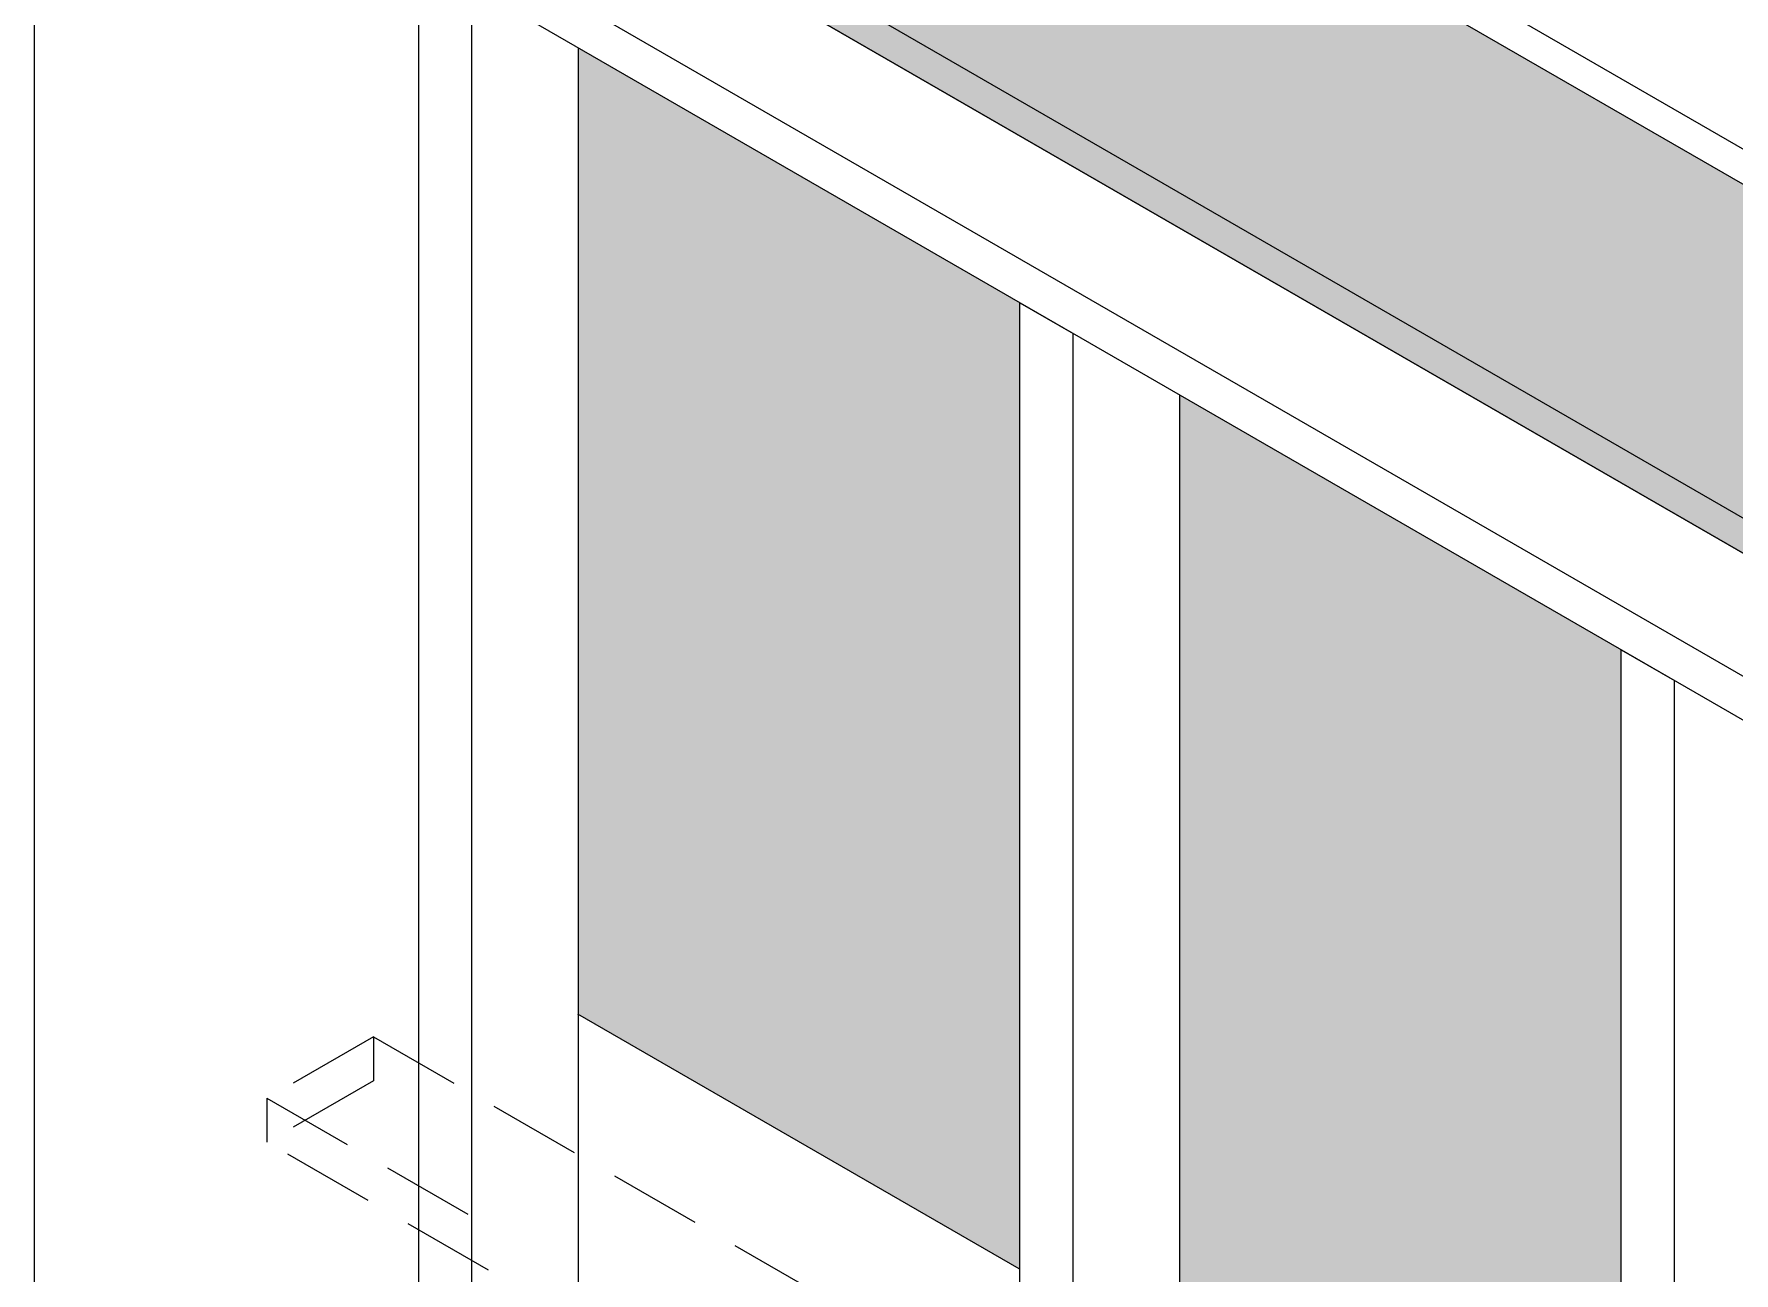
# Model space of a CAD drawing. Extents: x -20676 to 4767, y -817 to 13976.
# Drawn here: x -15851.4 to -15735, y 8027.1 to 8112 of the extents above; entities that cross this region are included whole.
import ezdxf

# ---------------------------------------------------------------- set-up
doc = ezdxf.new("R2010")
doc.units = 0
doc.linetypes.add('CABLIN', pattern=[0.35, 0.25, -0.1])
doc.linetypes.add('HIDDEN', pattern=[9.524999999999995, 6.349999999999998, -3.174999999999998])
doc.layers.get('0').update_dxf_attribs({"lineweight": 13})
for name, color, linetype, lineweight in [('Demarcação 1', 252, 'Continuous', 9), ('Demarcação 2', 254, 'Continuous', 9), ('Hachura', 251, 'CABLIN', 9), ('MADEIRA', 3, 'Continuous', 13)]:
    doc.layers.add(name, color=color, linetype=linetype, lineweight=lineweight)
doc.styles.add('MB_C02', font='arial.ttf', dxfattribs={"height": 2})
doc.styles.add('MB_C03', font='arial.ttf', dxfattribs={"height": 2.5})
doc.styles.add('MB_C04', font='arial.ttf', dxfattribs={"height": 6})

# ---------------------------------------------------------------- blocks, each defined once
blk = doc.blocks.new('A$Ceb89ac90')
at = {"color": 1}
blk.add_lwpolyline([(70, 1169.938422038981), (70, 179.9384220389809), (1455.020408163266, 179.9384220389809), (1455.020408163266, 1169.93842203898)], close=True, dxfattribs=at)
at = {"color": 5}
for tag, p, height, style in [('REV_05', (1103.143923868443, 338.079376210444), 10.10204081632653, 'MB_C02'), ('DATA_REV_05', (1151.535664655672, 337.9105314332936), 10.10204081632653, 'MB_C02'), ('INFO_REV_05', (1228.12406670913, 337.9105314332936), 10.10204081632653, 'MB_C02'), ('CLIENTE', (449.7281316823537, 328.8349974580518), 12.62755102040816, 'MB_C03'), ('FASE', (924.5710517627467, 320.4624822017494), 10.10204081632653, 'MB_C02'), ('REV_04', (1103.143923868443, 312.8242741696277), 10.10204081632653, 'MB_C02'), ('DATA_REV_04', (1151.535664655672, 312.6554293924773), 10.10204081632653, 'MB_C02'), ('INFO_REV_04', (1228.12406670913, 312.6554293924773), 10.10204081632653, 'MB_C02'), ('REV_03', (1103.143923868443, 287.5691721288114), 10.10204081632653, 'MB_C02'), ('DATA_REV_03', (1151.535664655672, 287.400327351661), 10.10204081632653, 'MB_C02'), ('INFO_REV_03', (1228.12406670913, 287.400327351661), 10.10204081632653, 'MB_C02'), ('PROJETISTA', (767.9894191096864, 285.1053393446065), 10.10204081632653, 'MB_C02'), ('DATA', (924.5710517627467, 285.1053393446065), 10.10204081632653, 'MB_C02'), ('OBRA', (449.7281316823537, 273.3402734001044), 12.62755102040816, 'MB_C03'), ('REV_02', (1103.143923868443, 262.314070087995), 10.10204081632653, 'MB_C02'), ('DATA_REV_02', (1151.535664655672, 262.1452253108446), 10.10204081632653, 'MB_C02'), ('INFO_REV_02', (1228.12406670913, 262.1452253108446), 10.10204081632653, 'MB_C02'), ('ESC', (924.5710517627467, 251.7645628765623), 10.10204081632653, 'MB_C02'), ('COR', (1010.474027549844, 251.7645628765623), 10.10204081632653, 'MB_C02'), ('REV_01', (1103.143923868443, 237.0589680471787), 10.10204081632653, 'MB_C02'), ('DATA_REV_01', (1151.535664655672, 236.8901232700283), 10.10204081632653, 'MB_C02'), ('INFO_REV_01', (1228.12406670913, 236.8901232700283), 10.10204081632653, 'MB_C02'), ('PAVIMENTO', (449.7281316823537, 215.2979856797008), 12.62755102040816, 'MB_C03'), ('FL', (1018.091363710597, 194.6819847951756), 30.30612244897959, 'MB_C04'), ('EMISSÃO_INICIAL', (1228.12406670913, 211.6350212292119), 10.10204081632653, 'MB_C02'), ('REV_00', (1103.143923868443, 211.8038660063624), 10.10204081632653, 'MB_C02'), ('DATA_REV_00', (1151.535664655672, 211.6350212292119), 10.10204081632653, 'MB_C02'), ('REV', (944.1037562522579, 205.0337457898952), 12.62755102040816, 'MB_C03')]:
    blk.add_attdef(tag, p, '', height=height, dxfattribs=dict(at, style=style))
at = {"color": 6, "style": 'MB_C02'}
for tag, p in [('ENDEREÇO_CLIENTE', (449.7281316823537, 307.8317207029119)), ('ENDEREÇO_OBRA', (449.7281316823537, 252.6915491728667)), ('TIPO_DE_PROJETO', (449.7281316823537, 192.2832322929729))]:
    blk.add_attdef(tag, p, '', height=10.10204081632653, dxfattribs=at)

msp = doc.modelspace()

# ---------------------------------------------------------------- hatches: boundary and pattern name
at = {"layer": 'Demarcação 1'}
msp.add_hatch(color=256, dxfattribs=at).paths.add_polyline_path([(-15795.86069352516, 8137.220278342676), (-15795.86069352516, 8114.350372410161), (-15631.68004487536, 8019.560630716413), (-15631.68004487536, 7970.209781072643), (-15611.87412535567, 7958.774828106443), (-15611.87412535567, 8030.995583682628)])
h = msp.add_hatch(color=256, dxfattribs=at)
h.dxf.hatch_style = 1
h.paths.add_polyline_path([(-15649.40113076136, 8027.384545903858), (-15633.76487850886, 8018.356951456808), (-15631.68004487536, 8019.560630716413), (-15815.66661304508, 8125.785325376464), (-15817.7514466787, 8124.581646116843)])
at = {"layer": 'Demarcação 2'}
h = msp.add_hatch(color=256, dxfattribs=at)
h.dxf.hatch_style = 1
h.paths.add_polyline_path([(-15814.1586386272, 8044.870025176759), (-15783.92855093947, 8027.416675912478), (-15783.8729001319, 8093.586905182048), (-15814.10298781957, 8111.04025444627)])
h = msp.add_hatch(color=256, dxfattribs=at)
h.dxf.hatch_style = 1
h.paths.add_polyline_path([(-15742.69743586721, 8069.814239804866), (-15772.92752355505, 8087.267589069088), (-15772.91132478735, 8021.055877428067), (-15742.68123709945, 8003.602528163872)])

# ---------------------------------------------------------------- linework, layer by layer
at = {"extrusion": (-1e-16, 0.816496580927726, 0.5773502691896261)}
for p, q in [((-15609.78929172205, 8032.199262942237), (-15793.77585989172, 8138.423957602286)), ((-15795.86069352516, 8137.220278342682), (-15611.87412535567, 8030.995583682632)), ((-15631.68004487536, 8019.560630716416), (-15815.66661304508, 8125.785325376468)), ((-15817.7514466787, 8124.581646116847), (-15633.76487850886, 8018.356951456812)), ((-15649.40113076136, 8027.384545903862), (-15817.7514466787, 8124.581646116847))]:
    msp.add_line(p, q, dxfattribs=at)
at = {"layer": 'Hachura', "linetype": 'HIDDEN', "extrusion": (-1e-16, 0.816496580927726, 0.5773502691896261)}
for p, q in [((-15828.1459077947, 8043.3161447191), (-15835.44282551243, 8039.103267310511)), ((-15828.1459077947, 8043.3161447191), (-15640.73046534805, 7935.111788572254)), ((-15828.1459077947, 8040.306946570103), (-15835.44282551243, 8036.094069161429)), ((-15835.44282551243, 8039.103267310511), (-15819.98972913418, 8030.181417956721)), ((-15820.27130043238, 8027.334785072444), (-15835.44282551243, 8036.094069161429))]:
    msp.add_line(p, q, dxfattribs=at)
at = {"layer": 'Hachura', "linetype": 'HIDDEN'}
for p, q in [((-15828.1459077947, 8043.3161447191), (-15828.1459077947, 8040.306946570103)), ((-15835.44282551243, 8039.103267310511), (-15835.44282551243, 8036.0940691615))]:
    msp.add_line(p, q, dxfattribs=at)
at = {"layer": 'MADEIRA', "extrusion": (-1e-16, 0.816496580927726, 0.5773502691896261)}
for p, q in [((-15825.04836439637, 8120.368768708247), (-15656.6980484792, 8023.171668495261)), ((-15825.04836439637, 7980.03016046435), (-15825.04836439637, 8117.359570559176)), ((-15656.6980484792, 8020.162470346175), (-15825.04836439637, 8117.359570559176)), ((-15821.39990553742, 7977.923721760051), (-15821.39990553742, 8115.253131854877)), ((-15814.10298781957, 7982.136599168723), (-15814.10298781957, 8111.040254446274)), ((-15783.8729001319, 8093.586905182052), (-15780.22444127284, 8091.480466477753)), ((-15783.8729001319, 7956.257495087328), (-15783.8729001319, 8093.586905182052)), ((-15780.22444127284, 7954.151056382983), (-15780.22444127284, 8091.480466477753)), ((-15772.92752355505, 7958.36393379157), (-15772.92752355505, 8087.267589069093)), ((-15742.69743586721, 8069.814239804871), (-15739.04897700826, 8067.707801100571)), ((-15742.69743586721, 7932.484829710058), (-15742.69743586721, 8069.814239804871)), ((-15739.04897700814, 7930.378391005743), (-15739.04897700826, 8067.707801100571)), ((-15825.04836439637, 8042.731456463769), (-15825.04836439637, 8045.740654612824)), ((-15783.92855093924, 8027.416675912484), (-15814.1586386272, 8044.870025176762))]:
    msp.add_line(p, q, dxfattribs=at)

# ---------------------------------------------------------------- block references
msp.add_blockref('A$Ceb89ac90', (-15921.39728087828, 7382.321038242866))

doc.saveas('drawing.dxf')
